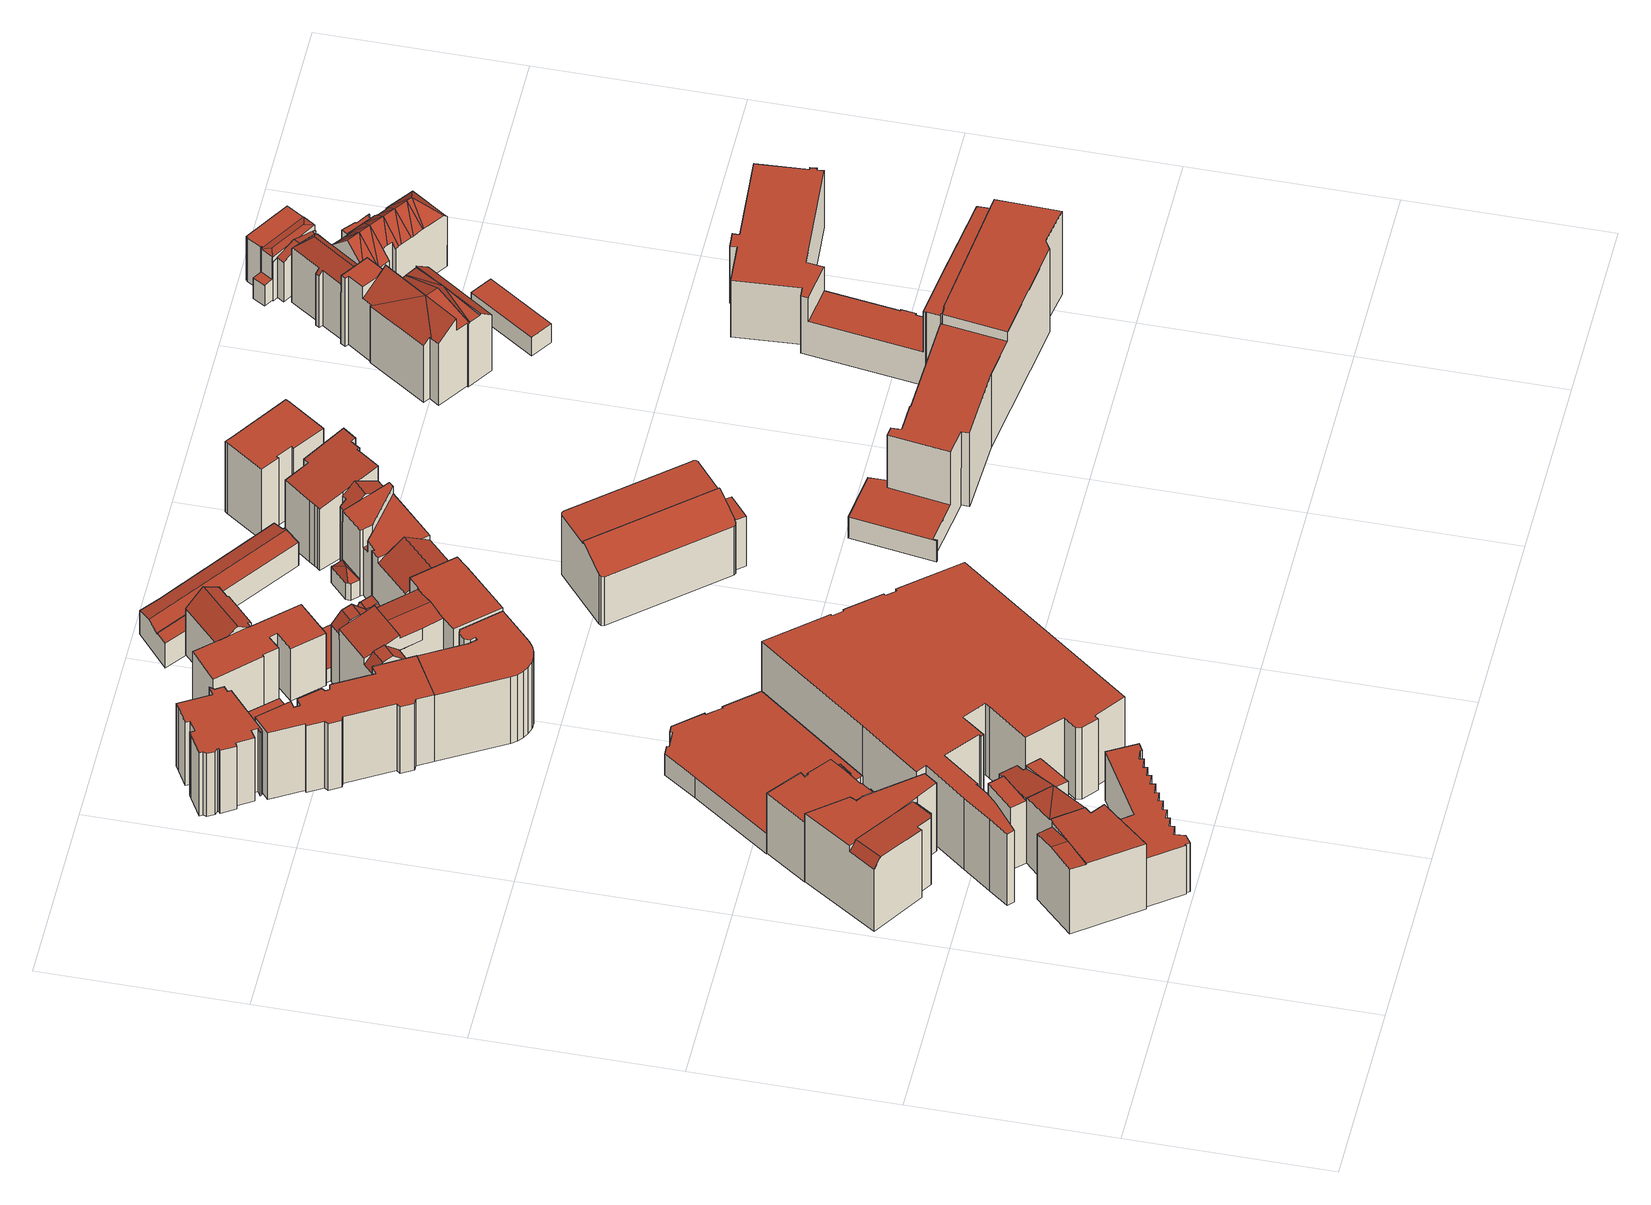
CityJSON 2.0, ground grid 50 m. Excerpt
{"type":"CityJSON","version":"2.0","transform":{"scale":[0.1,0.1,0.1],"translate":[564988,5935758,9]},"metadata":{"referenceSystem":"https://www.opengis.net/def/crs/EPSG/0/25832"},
"CityObjects":{
"building1":{"type":"Building","attributes":{"Gemeindeschluessel":"02000000","Geometrietyp2DReferenz":"3000","function":"31001_1010","roofType":"1000","measuredHeight":22.51,"storeysAboveGround":4},"geometry":[{"type":"MultiSurface","lod":"2","boundaries":[[[0,1,2,3,4]],[[2,5,6,7,3]],[[8,9,10,11]],[[9,12,13,10]],[[14,15,16,17,18]],[[19,20,21,22,23,24,25,26,27,28,15,29,30,31]],[[32,33,34,35,22,36]],[[0,37,1]],[[5,38,6]],[[11,39,40,8]],[[41,42,43,44]],[[44,43,45,46]],[[31,13,12,19]],[[47,18,17,48]],[[28,16,15]],[[14,29,15]],[[49,27,26,50]],[[50,26,25,51]],[[51,25,24,52]],[[22,21,36]],[[22,35,23]],[[53,34,33,54]],[[54,33,32,55]],[[56,57,39,11,10,13,31,30,58]],[[59,20,19,12,9,8,40,60,61]],[[59,61,41,44,46,62,63,56,58,47,48,49,50,51,52,53,54,55]],[[37,0,4,62,46,45]],[[59,55,32,36,21,20]],[[53,52,24,23,35,34]],[[47,58,30,29,14,18]],[[49,48,17,16,28,27]],[[42,41,61,60]],[[56,63,7,6,38,57]],[[63,62,4,3,7]],[[42,60,40,39,57,38,5,2,1,37,45,43]]],"semantics":{"surfaces":[{"type":"RoofSurface"},{"type":"WallSurface"},{"type":"GroundSurface"}],"values":[0,0,0,0,0,0,0,1,1,1,1,1,1,1,1,1,1,1,1,1,1,1,1,1,1,2,1,1,1,1,1,1,1,1,0]}}]},
"building2":{"type":"Building","attributes":{"Gemeindeschluessel":"02000000","Geometrietyp2DReferenz":"3000","function":"31001_1120","roofType":"1000","measuredHeight":22.46,"storeysAboveGround":4},"geometry":[{"type":"MultiSurface","lod":"2","boundaries":[[[64,65,66,67,68]],[[69,70,71,72,73,74,65,64]],[[75,71,70,76]],[[76,70,69,77]],[[78,79,80,81]],[[81,80,82,83]],[[66,84,67]],[[85,86,87,88]],[[88,87,89,90]],[[91,75,76,77,92,93,78,81,83,85,88,90]],[[92,77,69,64,68]],[[72,71,75,91,94]],[[74,73,95,96]],[[91,90,89,96,95,94]],[[86,85,83,82]],[[79,78,93,97]],[[66,65,74]],[[93,92,68,67,84,97]],[[72,94,95,73]],[[66,74,96,89,87,86,82,80,79,97,84]]],"semantics":{"surfaces":[{"type":"RoofSurface"},{"type":"WallSurface"},{"type":"GroundSurface"}],"values":[0,0,1,1,1,1,1,1,1,2,1,1,1,1,1,1,1,1,0,0]}}]},
"building3":{"type":"Building","attributes":{"Gemeindeschluessel":"02000000","Geometrietyp2DReferenz":"3000","function":"31001_1020","roofType":"1000","measuredHeight":15.64,"storeysAboveGround":5},"geometry":[{"type":"MultiSurface","lod":"2","boundaries":[[[98,99,100,101]],[[102,103,104,105]],[[105,104,106,107]],[[107,106,108,109]],[[109,108,110,111]],[[112,113,114,115]],[[115,114,116,117]],[[117,116,118,119]],[[119,118,120,121]],[[121,120,122,123]],[[123,122,124,125]],[[125,124,126,127]],[[127,126,128,129]],[[130,131,132,133]],[[133,132,134,135]],[[135,134,136,137]],[[138,139,140,141]],[[101,100,142,143]],[[144,145,143,142]],[[130,133,135,137,138,141,146,147,102,105,107,109,111,148,149,150,98,101,143,145,151,112,115,117,119,121,123,125,127,129]],[[152,110,108,106,104,103,153,154,140,139,136,134,132,131,128,126,124,122,120,118,116,114,113,155,144,142,100,99,156,157]],[[155,113,112,151]],[[136,139,138,137]],[[140,154,146,141]],[[128,131,130,129]],[[153,103,102,147]],[[154,153,147,146]],[[144,155,151,145]],[[152,157,149,148]],[[110,152,148,111]],[[149,157,156,150]],[[150,156,99,98]]],"semantics":{"surfaces":[{"type":"WallSurface"},{"type":"GroundSurface"},{"type":"RoofSurface"}],"values":[0,0,0,0,0,0,0,0,0,0,0,0,0,0,0,0,0,0,0,1,2,0,0,0,0,0,0,0,0,0,0,0]}}]},
"building4":{"type":"Building","attributes":{"Gemeindeschluessel":"02000000","Geometrietyp2DReferenz":"3000","function":"31001_1120","roofType":"1000","measuredHeight":19.27,"storeysAboveGround":4},"geometry":[{"type":"MultiSurface","lod":"2","boundaries":[[[158,159,160,161]],[[162,163,164,165]],[[166,167,168,169]],[[169,168,170,171]],[[171,170,172,173]],[[173,172,174,175]],[[175,174,176,177]],[[177,176,178,179]],[[180,181,182,183]],[[183,182,184,185]],[[185,184,186,187]],[[187,186,188,189]],[[165,160,159,162]],[[190,191,192,193]],[[193,192,194,195]],[[196,197,198,166,169,171,173,175,177,179,180,183,185,187,189,190,193,195]],[[199,200,201,202,188,186,184,182,181,178,176,174,172,170,168,167,203]],[[178,181,180,179]],[[204,201,200,196,195,194]],[[191,190,189,188,202,205]],[[198,197,163,162,159,158]],[[197,196,200,199,164,163]],[[205,202,201,204]],[[166,198,158,161,203,167]],[[199,203,161,160,165,164]],[[205,204,194,192,191]]],"semantics":{"surfaces":[{"type":"RoofSurface"},{"type":"WallSurface"},{"type":"GroundSurface"}],"values":[0,0,1,1,1,1,1,1,1,1,1,1,1,1,1,2,0,1,1,1,1,1,1,1,1,0]}}]},
"building5":{"type":"Building","attributes":{"Gemeindeschluessel":"02000000","Geometrietyp2DReferenz":"3000","function":"31001_1010","roofType":"1000","measuredHeight":6.7,"storeysAboveGround":2},"geometry":[{"type":"MultiSurface","lod":"2","boundaries":[[[206,207,208,209]],[[209,208,210,211]],[[211,210,212,213]],[[213,212,214,215]],[[216,217,218,219]],[[219,218,220,221]],[[222,223,224,225]],[[225,224,226,227]],[[227,226,228,229]],[[229,228,230,231]],[[214,212,210,208,207,230,228,226,224,223,232,220,218,217,233]],[[234,216,219,221,235,222,225,227,229,231,206,209,211,213,215]],[[234,215,214,233]],[[206,231,230,207]],[[222,235,232,223]],[[235,221,220,232]],[[216,234,233,217]]],"semantics":{"surfaces":[{"type":"WallSurface"},{"type":"RoofSurface"},{"type":"GroundSurface"}],"values":[0,0,0,0,0,0,0,0,0,0,1,2,0,0,0,0,0]}}]},
"building6":{"type":"Building","attributes":{"Gemeindeschluessel":"02000000","Geometrietyp2DReferenz":"3000","function":"31001_3020","roofType":"1000","measuredHeight":23,"storeysAboveGround":4},"geometry":[{"type":"MultiSurface","lod":"2","boundaries":[[[236,237,238,239,240,241,242,243,244,245,246,247,248,249,250,251,252,253,254,255,256,257,258,259,260,261,262,263,264,265,266,267,268,269,270,271]],[[272,273,274,275,276,277,278,279,280,281,282,283,284,285,286,287,288,289,290,291,292,293,294,295,296,297,298,299,300,301,302,303,304,305,306,307]],[[307,306,237,236]],[[306,305,238,237]],[[305,304,239,238]],[[304,303,240,239]],[[303,302,241,240]],[[302,301,242,241]],[[301,300,243,242]],[[300,299,244,243]],[[299,298,245,244]],[[298,297,246,245]],[[297,296,247,246]],[[296,295,248,247]],[[295,294,249,248]],[[294,293,250,249]],[[293,292,251,250]],[[292,291,252,251]],[[291,290,253,252]],[[290,289,254,253]],[[289,288,255,254]],[[288,287,256,255]],[[287,286,257,256]],[[286,285,258,257]],[[285,284,259,258]],[[284,283,260,259]],[[283,282,261,260]],[[282,281,262,261]],[[281,280,263,262]],[[280,279,264,263]],[[279,278,265,264]],[[278,277,266,265]],[[277,276,267,266]],[[276,275,268,267]],[[275,274,269,268]],[[274,273,270,269]],[[273,272,271,270]],[[272,307,236,271]]],"semantics":{"surfaces":[{"type":"GroundSurface"},{"type":"RoofSurface"},{"type":"WallSurface"}],"values":[0,1,2,2,2,2,2,2,2,2,2,2,2,2,2,2,2,2,2,2,2,2,2,2,2,2,2,2,2,2,2,2,2,2,2,2,2,2]}}]},
"building7":{"type":"Building","attributes":{"Gemeindeschluessel":"02000000","Geometrietyp2DReferenz":"3000","function":"31001_1010","roofType":"1000","measuredHeight":20.31,"storeysAboveGround":4},"geometry":[{"type":"MultiSurface","lod":"2","boundaries":[[[308,309,310,311]],[[311,310,312,313]],[[313,312,314,315]],[[315,314,316,317]],[[317,316,318,319]],[[319,318,320,321]],[[321,320,322,323]],[[323,322,324,325]],[[325,324,326,327]],[[327,326,328,329]],[[329,328,330,331]],[[331,330,332,333]],[[333,332,334,335]],[[336,337,338,339]],[[339,338,340,341]],[[341,340,342,343]],[[343,342,344,345]],[[345,344,346,347]],[[347,346,348,349]],[[349,348,350,351]],[[351,350,352,353]],[[353,352,354,355]],[[355,354,309,308]],[[356,357,358,359]],[[360,361,362,363]],[[363,362,364,365]],[[365,364,366,367]],[[367,366,357,356]],[[335,334,361,360]],[[359,358,337,336]],[[359,336,339,341,343,345,347,349,351,353,355,308,311,313,315,317,319,321,323,325,327,329,331,333,335,360,363,365,367,356]],[[337,358,357,366,364,362,361,334,332,330,328,326,324,322,320,318,316,314,312,310,309,354,352,350,348,346,344,342,340,338]]],"semantics":{"surfaces":[{"type":"WallSurface"},{"type":"GroundSurface"},{"type":"RoofSurface"}],"values":[0,0,0,0,0,0,0,0,0,0,0,0,0,0,0,0,0,0,0,0,0,0,0,0,0,0,0,0,0,0,1,2]}}]},
"building8":{"type":"Building","attributes":{"Gemeindeschluessel":"02000000","Geometrietyp2DReferenz":"3000","function":"31001_1120","roofType":"1000","measuredHeight":21.53,"storeysAboveGround":4},"geometry":[{"type":"MultiSurface","lod":"2","boundaries":[[[368,369,370,371]],[[371,370,372,373]],[[373,372,374,375]],[[375,374,376,377]],[[377,376,378,379]],[[379,378,380,381]],[[381,380,382,383]],[[384,385,386,387]],[[387,386,388,389]],[[389,388,390,391]],[[391,390,392,393]],[[393,392,394,395]],[[395,394,396,397]],[[397,396,398,399]],[[399,398,400,401]],[[401,400,402,403]],[[403,402,404,405]],[[405,404,406,407]],[[408,409,410,411]],[[411,410,412,413]],[[413,412,414,415]],[[415,414,416,417]],[[416,414,412,410,409,382,380,378,376,374,372,370,369,418,406,404,402,400,398,396,394,392,390,388,386,385]],[[384,387,389,391,393,395,397,399,401,403,405,407,419,368,371,373,375,377,379,381,383,408,411,413,415,417]],[[419,407,406,418]],[[384,417,416,385]],[[408,383,382,409]],[[368,419,418,369]]],"semantics":{"surfaces":[{"type":"WallSurface"},{"type":"RoofSurface"},{"type":"GroundSurface"}],"values":[0,0,0,0,0,0,0,0,0,0,0,0,0,0,0,0,0,0,0,0,0,0,1,2,0,0,0,0]}}]},
"building9":{"type":"Building","attributes":{"Gemeindeschluessel":"02000000","Geometrietyp2DReferenz":"3000","function":"31001_2460","roofType":"1000","measuredHeight":2.41,"storeysAboveGround":1},"geometry":[{"type":"MultiSurface","lod":"2","boundaries":[[[420,421,422,423]],[[424,425,426,427]],[[424,423,422,425]],[[425,422,421,426]],[[426,421,420,427]],[[427,420,423,424]]],"semantics":{"surfaces":[{"type":"RoofSurface"},{"type":"GroundSurface"},{"type":"WallSurface"}],"values":[0,1,2,2,2,2]}}]},
"building10":{"type":"Building","attributes":{"Gemeindeschluessel":"02000000","Geometrietyp2DReferenz":"3000","function":"31001_1120","roofType":"1000","measuredHeight":21.43,"storeysAboveGround":5},"geometry":[{"type":"MultiSurface","lod":"2","boundaries":[[[384,428,429,417]],[[430,431,432,433]],[[433,432,434,435]],[[435,434,436,437]],[[438,439,440,441]],[[441,440,442,443]],[[443,442,444,445]],[[445,444,446,447]],[[447,446,448,449]],[[449,448,450,451]],[[451,450,452,453]],[[453,452,454,455]],[[456,457,458,459]],[[460,461,462,463]],[[438,441,443,445,447,449,451,453,455,384,417,430,433,435,437,460,463,456,459]],[[454,452,450,448,446,444,442,440,439,458,457,462,461,436,434,432,431,429,428]],[[462,457,456,463]],[[458,439,438,459]],[[436,461,460,437]],[[454,428,384,455]],[[429,431,430,417]]],"semantics":{"surfaces":[{"type":"WallSurface"},{"type":"GroundSurface"},{"type":"RoofSurface"}],"values":[0,0,0,0,0,0,0,0,0,0,0,0,0,0,1,2,0,0,0,0,0]}}]},
"building11":{"type":"Building","attributes":{"Gemeindeschluessel":"02000000","Geometrietyp2DReferenz":"3000","function":"31001_2460","roofType":"1000","measuredHeight":2.59,"storeysAboveGround":1},"geometry":[{"type":"MultiSurface","lod":"2","boundaries":[[[464,465,466,467]],[[468,469,470,471]],[[468,467,466,469]],[[469,466,465,470]],[[470,465,464,471]],[[471,464,467,468]]],"semantics":{"surfaces":[{"type":"RoofSurface"},{"type":"GroundSurface"},{"type":"WallSurface"}],"values":[0,1,2,2,2,2]}}]},
"building12":{"type":"Building","attributes":{"Gemeindeschluessel":"02000000","Geometrietyp2DReferenz":"3000","function":"31001_1120","roofType":"1000","measuredHeight":22.91,"storeysAboveGround":6},"geometry":[{"type":"MultiSurface","lod":"2","boundaries":[[[472,473,474,475,476]],[[477,478,473,472]],[[479,480,481,482,483,484,485,486,487,488,474]],[[489,490,491,492,479,478,477]],[[493,494,495,496,497,498]],[[485,499,500,501,502]],[[503,504,500,499]],[[496,505,506,507,497]],[[484,508,509,510,504,503]],[[511,492,491]],[[502,486,485]],[[484,483,508]],[[474,488,475]],[[512,490,489,513]],[[514,510,509,515]],[[494,516,495]],[[505,517,506]],[[518,519,520,521]],[[521,520,522,523]],[[523,522,524,525]],[[526,516,494,493,511,491,490,512]],[[527,459,528,526,512,513,415,529,530,514,515,531,532,518,521,523,525]],[[533,534,524,522,520,519,535,517,505,495,516,536]],[[479,474,473,478]],[[415,513,489,477,472,476]],[[532,531,482,481,507,506,517,535]],[[514,530,501,500,504,510]],[[485,484,503,499]],[[535,519,518,532]],[[524,534,527,525]],[[533,536,528,459]],[[534,533,459,527]],[[536,516,526,528]],[[495,505,496]],[[492,511,493,498,480,479]],[[481,480,498,497,507]],[[531,515,509,508,483,482]],[[530,529,487,486,502,501]],[[529,415,476,475,488,487]]],"semantics":{"surfaces":[{"type":"RoofSurface"},{"type":"WallSurface"},{"type":"GroundSurface"}],"values":[0,0,0,0,0,0,0,0,0,0,1,1,1,1,1,1,1,1,1,1,1,2,0,1,1,1,1,1,1,1,1,1,1,1,1,1,1,1,1]}}]},
"building13":{"type":"Building","attributes":{"Gemeindeschluessel":"02000000","Geometrietyp2DReferenz":"3000","function":"31001_2010","roofType":"1000","measuredHeight":18.53,"storeysAboveGround":5},"geometry":[{"type":"MultiSurface","lod":"2","boundaries":[[[537,538,539,540,541]],[[541,542,537]],[[543,544,545]],[[546,547,548,549]],[[550,541,540,551]],[[552,553,554,555]],[[556,557,558,559]],[[560,561,562,563]],[[563,562,557,556]],[[564,565,566,567]],[[568,569,570,571]],[[572,573,569,568]],[[572,568,571,574,560,563,556,559,552,555,546,549,575,576,550,551,564,567]],[[548,547,554,553,558,557,562,561,577,544,543,537,542,578,579]],[[579,578,576,575]],[[548,579,575,549]],[[577,561,560,574]],[[573,572,567,566]],[[558,553,552,559]],[[537,543,538]],[[564,551,540,539,565]],[[554,547,546,555]],[[574,571,570,545,544,577]],[[578,542,541,550,576]],[[573,566,565,539,538,543,545,570,569]]],"semantics":{"surfaces":[{"type":"RoofSurface"},{"type":"WallSurface"},{"type":"GroundSurface"}],"values":[0,1,1,1,1,1,1,1,1,1,1,1,2,0,1,1,1,1,1,1,1,1,1,1,0]}}]},
"building14":{"type":"Building","attributes":{"Gemeindeschluessel":"02000000","Geometrietyp2DReferenz":"3000","function":"31001_1120","roofType":"1000","measuredHeight":22.26,"storeysAboveGround":5},"geometry":[{"type":"MultiSurface","lod":"2","boundaries":[[[580,581,582,583,584]],[[585,586,581,580,587]],[[588,589,590,591,592]],[[593,594,595,596]],[[597,598,599]],[[600,601,594,593]],[[602,603,604,605,606,607,608,609,610]],[[601,611,594]],[[602,612,613,614,615,616,617,618,619]],[[610,620,621,613,612]],[[622,623,624,625]],[[626,627,628,629]],[[630,631,632,633]],[[633,632,634,635]],[[592,636,588]],[[591,637,636,592]],[[638,589,588]],[[639,640,641,642]],[[599,643,644,597]],[[585,645,586]],[[582,646,583]],[[619,603,602]],[[610,609,620]],[[647,608,607,644]],[[597,644,607,606,598]],[[648,606,605,649]],[[625,611,601,622]],[[650,617,616,651]],[[651,616,615,652]],[[652,615,614,653]],[[654,655,656,657]],[[624,658,611,625]],[[659,587,580,584,660,627,626]],[[661,662,645,585,587,659]],[[661,659,626,629,630,633,635,663,664,639,642,648,649,665,654,657,650,651,652,653,666]],[[667,634,632,631,628,627,660,638,588,636,637,668]],[[639,664,668,637,591,590,669,640]],[[648,642,641,643,599,598,606]],[[655,654,665,596,595]],[[665,649,605,604,600,593,596]],[[661,666,621,620,609,608,647,662]],[[650,657,656,658,624,623,618,617]],[[602,610,612]],[[666,653,614,613,621]],[[604,603,619,618,623,622,601,600]],[[582,581,586]],[[584,583,646,669,590,589,638,660]],[[667,668,664,663]],[[634,667,663,635]],[[628,631,630,629]],[[655,595,594,611,658,656]],[[582,586,645,662,647,644,643,641,640,669,646]]],"semantics":{"surfaces":[{"type":"RoofSurface"},{"type":"WallSurface"},{"type":"GroundSurface"}],"values":[0,0,0,0,0,0,0,0,0,0,0,1,1,1,1,1,1,1,1,1,1,1,1,1,1,1,1,1,1,1,1,1,1,1,2,0,1,1,1,1,1,1,1,1,1,1,1,1,1,1,0,0]}}]},
"building15":{"type":"Building","attributes":{"Gemeindeschluessel":"02000000","Geometrietyp2DReferenz":"3000","function":"31001_2100","roofType":"3100","measuredHeight":8.43,"storeysAboveGround":2},"geometry":[{"type":"MultiSurface","lod":"2","boundaries":[[[670,671,672,673]],[[674,675,676,677]],[[678,679,680,681]],[[681,680,682,683]],[[684,685,686,687]],[[687,686,688,689]],[[678,681,683,690,691,692,674,677,684,687,689]],[[674,692,693,671,670,694,675]],[[695,691,690,696,673,672]],[[693,692,691,695]],[[678,689,688,697,679]],[[685,684,677,676]],[[696,690,683,682]],[[697,688,686,685,676,675,694]],[[697,694,670,673,696,682,680,679]],[[693,695,672,671]]],"semantics":{"surfaces":[{"type":"WallSurface"},{"type":"GroundSurface"},{"type":"RoofSurface"}],"values":[0,0,0,0,0,0,1,0,0,0,0,0,0,2,2,2]}}]},
"building16":{"type":"Building","attributes":{"Gemeindeschluessel":"02000000","Geometrietyp2DReferenz":"3000","function":"31001_3020","roofType":"1000","measuredHeight":19.94,"storeysAboveGround":6},"geometry":[{"type":"MultiSurface","lod":"2","boundaries":[[[698,699,700,701,702,703,704,705,706,707,708,709]],[[710,711,712,713,714,715,716,717,718,719,720,721,722,723,724]],[[725,726,727,728]],[[729,709,708,730]],[[724,707,706,710]],[[727,704,703,728]],[[731,702,701,732]],[[732,701,700,733]],[[733,700,699,734]],[[734,699,698,735]],[[735,698,709,729]],[[736,723,722,737]],[[737,722,721,738]],[[738,721,720,739]],[[739,720,719,740]],[[740,719,718,741]],[[741,718,717,742]],[[742,717,716,743]],[[743,716,715,744]],[[744,715,714,745]],[[745,714,713,746]],[[746,713,712,747]],[[747,712,711,748]],[[749,726,725,750]],[[751,749,750,731,732,733,734,735,729,730,736,737,738,739,740,741,742,743,744,745,746,747,748]],[[731,750,725,728,703,702]],[[749,751,705,704,727,726]],[[751,748,711,710,706,705]],[[736,730,708,707,724,723]]],"semantics":{"surfaces":[{"type":"RoofSurface"},{"type":"WallSurface"},{"type":"GroundSurface"}],"values":[0,0,0,1,1,1,1,1,1,1,1,1,1,1,1,1,1,1,1,1,1,1,1,1,2,1,1,1,1]}}]},
"building17":{"type":"Building","attributes":{"Gemeindeschluessel":"02000000","Geometrietyp2DReferenz":"3000","function":"31001_1120","roofType":"1000","measuredHeight":22.83,"storeysAboveGround":5},"geometry":[{"type":"MultiSurface","lod":"2","boundaries":[[[752,753,754,755]],[[755,754,756,757]],[[757,756,758,759]],[[759,758,760,761]],[[761,760,762,763]],[[763,762,764,765]],[[765,764,766,767]],[[767,766,768,769]],[[769,768,770,771]],[[772,773,774,775]],[[775,774,753,752]],[[771,770,776,666]],[[777,776,770,768,766,764,762,760,758,756,754,753,774,773]],[[653,772,775,752,755,757,759,761,763,765,767,769,771,666]],[[772,653,777,773]],[[653,666,776,777]]],"semantics":{"surfaces":[{"type":"WallSurface"},{"type":"RoofSurface"},{"type":"GroundSurface"}],"values":[0,0,0,0,0,0,0,0,0,0,0,0,1,2,0,0]}}]},
"building18":{"type":"Building","attributes":{"Gemeindeschluessel":"02000000","Geometrietyp2DReferenz":"3000","function":"31001_1120","roofType":"1000","measuredHeight":22.77,"storeysAboveGround":5},"geometry":[{"type":"MultiSurface","lod":"2","boundaries":[[[778,779,780,781]],[[781,780,782,783]],[[783,782,784,785]],[[785,784,786,787]],[[788,789,790,791]],[[791,790,792,793]],[[793,792,794,795]],[[795,794,796,797]],[[798,799,779,778]],[[800,786,784,782,780,779,799,796,794,792,790,789]],[[801,788,791,793,795,797,798,778,781,783,785,787]],[[798,797,796,799]],[[801,787,786,800]],[[788,801,800,789]]],"semantics":{"surfaces":[{"type":"WallSurface"},{"type":"RoofSurface"},{"type":"GroundSurface"}],"values":[0,0,0,0,0,0,0,0,0,1,2,0,0,0]}}]},
"building19":{"type":"Building","attributes":{"name":"Fakultät für Erziehungswissenschaften, Psychologie und Bewegungswissenschaften","Gemeindeschluessel":"02000000","Geometrietyp2DReferenz":"3000","function":"31001_3020","roofType":"1000","measuredHeight":26.84,"storeysAboveGround":7},"geometry":[{"type":"MultiSurface","lod":"2","boundaries":[[[802,803,804,805,806,807,808,809,810,811,812]],[[813,814,815,816]],[[816,815,817,818]],[[819,812,811,820]],[[820,811,810,821]],[[822,809,808,823]],[[823,808,807,824]],[[825,804,803,826]],[[826,803,802,827]],[[805,828,829,806]],[[830,829,831,832]],[[832,831,833,834]],[[835,836,837,838]],[[839,840,841,842]],[[842,841,843,844]],[[845,846,847,848]],[[848,847,849,850]],[[850,849,851,852]],[[853,854,855,856]],[[857,858,859,860]],[[861,862,863,864]],[[865,866,867,868]],[[869,870,871,872]],[[872,871,873,874]],[[874,873,875,876]],[[876,875,877,878]],[[878,877,879,880]],[[855,854,881,882,883,833,831,829,828]],[[884,867,866,885,886,837,836,887]],[[888,889,879,877,875,873,871,870,863,862,859,858,843,841,840,890]],[[856,855,828,805,804,825]],[[884,887,883,882]],[[891,845,848,850,852,892,865,868,893,853,856,825,826,827,813,816,818,894,895,822,823,824,830,832,834,835,838,839,842,844,857,860,861,864,869,872,874,876,878,880]],[[896,817,815,814,819,820,821,897]],[[839,838,837,886,898,899,890,840]],[[865,892,885,866]],[[891,880,879,889]],[[893,868,867,884,882,881]],[[869,864,863,870]],[[861,860,859,862]],[[853,893,881,854]],[[845,891,889,888,900,846]],[[892,852,851,901,885]],[[900,888,890,899]],[[857,844,843,858]],[[898,886,885,901]],[[835,834,833,883,887,836]],[[830,824,807,806,829]],[[822,895,897,821,810,809]],[[896,897,895,894]],[[813,827,802,812,819,814]],[[817,896,894,818]],[[898,901,851,849,847,846,900,899]]],"semantics":{"surfaces":[{"type":"RoofSurface"},{"type":"WallSurface"},{"type":"GroundSurface"}],"values":[0,1,1,1,1,1,1,1,1,1,1,1,1,1,1,1,1,1,1,1,1,1,1,1,1,1,1,0,0,0,1,1,2,0,1,1,1,1,1,1,1,1,1,1,1,1,1,1,1,1,1,1,0]}}]},
"building20":{"type":"Building","attributes":{"Gemeindeschluessel":"02000000","Geometrietyp2DReferenz":"3000","function":"31001_3020","roofType":"1000","measuredHeight":6.02,"storeysAboveGround":2},"geometry":[{"type":"MultiSurface","lod":"2","boundaries":[[[902,903,904,905]],[[906,907,908,909]],[[906,905,904,907]],[[907,904,903,908]],[[908,903,902,909]],[[909,902,905,906]]],"semantics":{"surfaces":[{"type":"RoofSurface"},{"type":"GroundSurface"},{"type":"WallSurface"}],"values":[0,1,2,2,2,2]}}]},
"building21":{"type":"Building","attributes":{"Gemeindeschluessel":"02000000","Geometrietyp2DReferenz":"3000","function":"31001_3020","roofType":"3100","measuredHeight":24.1,"storeysAboveGround":3},"geometry":[{"type":"MultiSurface","lod":"2","boundaries":[[[910,911,912,913]],[[914,912,911,915,916]],[[917,918,919,920,921,922,923]],[[920,924,925,926,927]],[[928,925,924]],[[929,925,928]],[[930,931,932,933]],[[921,927,934,935,936,937,922]],[[929,926,925]],[[936,938,939,940,941]],[[939,942,943,940]],[[944,945,943,942]],[[946,947,948,949]],[[950,951,947,946]],[[952,953,954]],[[955,956,953]],[[952,955,953]],[[957,958,959,947,951]],[[959,960,948,947]],[[961,955,952]],[[962,963,964,961,952]],[[965,966,967,968]],[[955,969,956]],[[970,971,972,969]],[[955,973,974,970,969]],[[975,976,977,973,955]],[[961,975,955]],[[978,979,961,964]],[[980,981,982,979,978]],[[983,975,961]],[[979,983,961]],[[984,985,979,982]],[[986,985,984]],[[987,988,983,979]],[[985,989,990,987,979]],[[991,992,985,986]],[[993,992,991]],[[994,989,985]],[[995,996,992,993]],[[997,996,995]],[[998,999,996]],[[997,1000,1001,998,996]],[[999,1002,1003]],[[1004,1005,1006,1007]],[[1008,1009,1010,1011]],[[1012,1013,1014,1015,1016,1017]],[[1018,914,916,1019]],[[1020,918,917,1021]],[[919,924,920]],[[927,926,934]],[[1022,915,1023,1024]],[[928,933,932,929]],[[1025,931,930,1026]],[[936,935,938]],[[1027,1028,1029]],[[1027,1030,1031]],[[1032,1033,1034,1035]],[[936,941,937]],[[972,1036,969]],[[953,1037,954]],[[948,952,945,944,949]],[[1038,958,957,1039]],[[960,962,952,948]],[[1040,981,980,1041]],[[1008,1042,1043,1009]],[[1044,1045,1046,1047]],[[1048,1001,1000,1049]],[[1012,1007,1006,1013]],[[1050,1051,1052,1053]],[[1054,1055,1056,1057]],[[1058,1016,1015,1059]],[[1059,1015,1014,1060]],[[1048,1049,1040,1041,1061,1038,1039,1062,1063,1064,1025,1026,1020,1021,1065,1018,1019,1022,1024,1066,1067,1068,1032,1035,1050,1053,1069,1070,1071,1072,1073,1074,1075,1076,1044,1047,1077,1054,1057,1078,1079,1080,1058,1059,1060,1081]],[[911,910,923,922,937,941,940,943,1082,1029,1028]],[[1063,1062,950,946,949,944,942]],[[1040,1049,1000,997,995,993,991,986,984,982,981]],[[1083,965,968,1084,1052,1051,1034,1033,1085,1086]],[[1087,1088,1056,1055,1089,1046,1045,1043,1042]],[[1020,1026,930,933,928,924,919,918]],[[1031,1030,1090,1066,1024,1023]],[[1025,1064,934,926,929,932,931]],[[1064,1063,942,939,938,935,934]],[[1082,943,945,952,954,1037,1083,1086,1091]],[[1084,968,967,1070,1069]],[[1038,1061,963,962,960,959,958]],[[1061,1041,980,978,964,963]],[[1087,1042,1008,1011,976,975,983,988]],[[1079,1078,1088,1087,988,987,990]],[[1080,1079,990,989,994,1092]],[[1058,1080,1092,1003,1002,1017,1016]],[[1048,1081,1005,1004,998,1001]],[[1068,1067,1093,1091,1086,1085]],[[1081,1060,1014,1013,1006,1005]],[[999,998,1004,1007,1012,1017,1002]],[[1056,1088,1078,1057]],[[1089,1055,1054,1077]],[[1046,1089,1077,1047]],[[1044,1076,1010,1009,1043,1045]],[[1076,1075,977,976,1011,1010]],[[1075,1074,974,973,977]],[[1074,1073,971,970,974]],[[1071,1070,967,966,1094]],[[953,956,969]],[[1062,1039,957,951,950]],[[1073,1072,1036,972,971]],[[1036,1072,1071,1094]],[[1052,1084,1069,1053]],[[1034,1051,1050,1035]],[[1085,1033,1032,1068]],[[1093,1067,1066,1090]],[[920,927,921]],[[1022,1019,916,915]],[[1065,1021,917,923,910,913]],[[1018,1065,913,912,914]],[[992,996,999,1003,1092,994,985]],[[1094,966,965,1083,1037,953,969,1036]],[[1093,1090,1030,1027,1029,1082,1091]],[[1031,1023,915,911,1028,1027]]],"semantics":{"surfaces":[{"type":"RoofSurface"},{"type":"WallSurface"},{"type":"GroundSurface"}],"values":[0,0,0,0,0,0,0,0,0,0,0,0,0,0,0,0,0,0,0,0,0,0,0,0,0,0,0,0,0,0,0,0,0,0,0,0,0,0,0,0,0,0,0,0,0,0,1,1,1,1,1,1,1,1,1,1,1,1,1,1,1,1,1,1,1,1,1,1,1,1,1,1,2,1,1,1,0,0,1,1,1,1,1,1,1,1,1,1,1,1,1,1,1,1,1,1,1,1,1,1,1,1,1,1,1,1,1,1,1,1,1,1,1,1,0,0,0,0]}}]},
"building22":{"type":"Building","attributes":{"Gemeindeschluessel":"02000000","Geometrietyp2DReferenz":"3000","function":"31001_1010","roofType":"1000","measuredHeight":14.54,"storeysAboveGround":3},"geometry":[{"type":"MultiSurface","lod":"2","boundaries":[[[1095,1096,1097,1098]],[[1099,1100,1101,1102,1103,1104,1105]],[[1106,1107,1108,1109,1110,1111,1112,1103]],[[1110,1113,1114,1115,1111]],[[1110,1109,1116,1117,1113]],[[1116,1118,1119,1120,1121,1122,1123,1124,1125,1126,1127,1117]],[[1128,1129,1130,1131,1132,1133,1134,1106,1102,1101]],[[1108,1135,1116,1109]],[[1136,1098,1097,1137]],[[1138,1100,1099,1139]],[[1139,1099,1105,1140]],[[1134,1107,1106]],[[1103,1112,1104]],[[1095,1114,1113,1096]],[[1141,1127,1126,1142]],[[1142,1126,1125,1143]],[[1143,1125,1124,1144]],[[1144,1124,1123,1145]],[[1145,1123,1122,1146]],[[1146,1122,1121,1147]],[[1147,1121,1120,1148]],[[1148,1120,1119,1149]],[[1150,1133,1132,1151]],[[1151,1132,1131,1152]],[[1152,1131,1130,1153]],[[1153,1130,1129,1154]],[[1154,1129,1128,1155]],[[1156,1157,1158,1150,1151,1152,1153,1154,1155,1138,1139,1140,1159,1136,1137,1160,1141,1142,1143,1144,1145,1146,1147,1148,1149]],[[1159,1140,1105,1104,1112,1111,1115]],[[1150,1158,1135,1108,1107,1134,1133]],[[1161,1157,1156,1162]],[[1158,1157,1161,1163,1135]],[[1164,1118,1116,1135,1163]],[[1156,1149,1119,1118,1164,1162]],[[1141,1160,1113,1117,1127]],[[1138,1155,1128,1101,1100]],[[1106,1103,1102]],[[1136,1159,1115,1114,1095,1098]],[[1160,1137,1097,1096,1113]],[[1164,1163,1161,1162]]],"semantics":{"surfaces":[{"type":"RoofSurface"},{"type":"WallSurface"},{"type":"GroundSurface"}],"values":[0,0,0,0,0,0,0,0,1,1,1,1,1,1,1,1,1,1,1,1,1,1,1,1,1,1,1,2,1,1,1,1,1,1,1,1,1,1,1,0]}}]}
},
"vertices":[
[115,212,224],[164,261,233],[167,265,234],[142,298,234],[91,245,224],[168,265,233],[212,311,225],[183,339,226],[272,248,240],[337,334,227],[220,318,239],[220,317,240],[338,335,226],[287,385,226],[288,387,216],[317,416,216],[353,452,216],[323,481,216],[259,416,216],[338,335,225],[339,336,224],[340,335,224],[366,369,216],[397,410,205],[391,416,205],[407,433,200],[373,467,200],[356,449,205],[353,452,205],[288,387,224],[288,386,224],[287,385,225],[367,307,216],[423,381,216],[424,383,216],[397,410,216],[340,335,216],[115,212,226],[212,311,240],[220,317,241],[272,248,241],[291,208,16],[291,208,240],[289,205,240],[289,205,16],[204,93,226],[204,93,16],[259,416,16],[323,481,16],[356,449,16],[373,467,16],[407,433,16],[391,416,16],[424,383,16],[423,381,16],[367,307,16],[213,310,16],[213,310,240],[288,386,16],[339,336,16],[260,232,239],[260,232,16],[91,245,16],[183,339,16],
[18,663,248],[60,729,248],[56,731,242],[43,740,224],[0,674,224],[127,592,241],[134,604,241],[171,580,239],[179,582,239],[211,631,239],[154,668,242],[171,580,23],[134,604,23],[127,592,23],[193,771,23],[193,771,242],[185,754,242],[185,754,23],[201,743,242],[201,743,23],[43,740,242],[300,622,23],[300,622,242],[276,590,242],[276,590,23],[222,624,242],[222,624,23],[198,585,23],[0,674,23],[121,860,23],[198,585,223],[222,623,223],[222,623,242],[121,860,242],
[265,16,22],[265,16,178],[263,14,178],[263,14,22],[363,79,22],[363,79,178],[339,77,178],[339,77,22],[340,67,178],[340,67,22],[315,64,178],[315,64,22],[316,51,178],[316,51,22],[512,253,22],[512,253,178],[552,184,178],[552,184,22],[532,172,178],[532,172,22],[530,177,178],[530,177,22],[506,174,178],[506,174,22],[508,163,178],[508,163,22],[482,160,178],[482,160,22],[483,149,178],[483,149,22],[459,147,178],[459,147,22],[460,135,22],[460,135,178],[435,133,178],[435,133,22],[436,121,178],[436,121,22],[410,118,178],[410,118,22],[411,107,22],[411,107,178],[387,105,178],[387,105,22],[204,93,178],[204,93,22],[289,205,178],[289,205,22],[388,93,22],[362,90,22],[291,48,22],[293,21,22],[272,7,22],[333,148,22],[291,48,178],[362,90,178],[388,93,178],[333,148,178],[272,7,178],[293,21,178],
[265,716,181],[277,731,181],[261,751,181],[246,730,181],[277,731,179],[287,744,179],[267,760,179],[261,751,179],[242,733,20],[242,733,213],[229,743,213],[229,743,20],[194,787,213],[194,787,20],[198,791,213],[198,791,20],[190,800,213],[190,800,20],[178,790,213],[178,790,20],[121,860,213],[121,860,20],[193,962,20],[193,962,213],[271,901,213],[271,901,20],[261,889,213],[261,889,20],[270,883,213],[270,883,20],[272,886,213],[272,886,20],[348,827,20],[348,827,179],[325,798,179],[325,798,20],[305,813,179],[305,813,20],[265,762,20],[287,744,20],[265,716,20],[267,760,213],[265,762,213],[300,806,213],[326,844,213],[246,730,213],[300,806,179],[326,844,179],
[556,1140,16],[556,1140,83],[559,1143,83],[559,1143,16],[625,1066,83],[625,1066,16],[413,789,83],[413,789,16],[409,793,83],[409,793,16],[332,1157,16],[332,1157,83],[387,1238,83],[387,1238,16],[411,1239,83],[411,1239,16],[457,1235,16],[457,1235,83],[457,1241,83],[457,1241,16],[475,1242,83],[475,1242,16],[531,1177,83],[531,1177,16],[527,1174,83],[527,1174,16],[411,1233,83],[193,962,83],[193,962,16],[411,1233,16],
[455,423,14],[531,523,14],[540,535,14],[487,575,14],[478,563,14],[444,518,14],[438,522,14],[443,528,14],[362,591,14],[291,499,14],[288,501,14],[266,472,14],[240,446,14],[165,388,14],[150,401,14],[187,449,14],[240,519,14],[322,624,14],[299,640,14],[413,789,14],[625,1066,14],[740,932,14],[736,929,14],[757,905,14],[760,908,14],[827,829,14],[823,825,14],[843,802,14],[848,806,14],[962,672,14],[625,232,14],[554,286,14],[546,276,14],[512,306,14],[507,320,14],[533,352,14],[533,352,244],[507,320,244],[512,306,244],[546,276,244],[554,286,244],[625,232,244],[962,672,244],[848,806,244],[843,802,244],[823,825,244],[827,829,244],[760,908,244],[757,905,244],[736,929,244],[740,932,244],[625,1066,244],[413,789,244],[299,640,244],[322,624,244],[240,519,244],[187,449,244],[150,401,244],[165,388,244],[240,446,244],[266,472,244],[288,501,244],[291,499,244],[362,591,244],[443,528,244],[438,522,244],[444,518,244],[478,563,244],[487,575,244],[540,535,244],[531,523,244],[455,423,244],
[46,2234,12],[46,2234,215],[96,2263,215],[96,2263,12],[106,2269,215],[106,2269,12],[112,2259,215],[112,2259,12],[139,2275,215],[139,2275,12],[133,2285,215],[133,2285,12],[174,2309,215],[174,2309,12],[188,2317,215],[188,2317,12],[232,2243,215],[232,2243,12],[253,2255,215],[253,2255,12],[249,2242,215],[249,2242,12],[261,2223,215],[261,2223,12],[249,2213,215],[249,2213,12],[253,2205,215],[253,2205,12],[140,2135,12],[140,2135,215],[118,2122,215],[118,2122,12],[94,2161,215],[94,2161,12],[85,2156,215],[85,2156,12],[64,2190,215],[64,2190,12],[70,2194,215],[70,2194,12],[68,2197,215],[68,2197,12],[58,2200,215],[58,2200,12],[49,2217,215],[49,2217,12],[51,2226,215],[51,2226,12],[136,2113,12],[136,2113,215],[149,2121,215],[149,2121,12],[151,2115,12],[151,2115,215],[144,2110,215],[144,2110,12],[142,2113,215],[142,2113,12],[138,2111,215],[138,2111,12],
[235,2064,13],[235,2064,228],[219,2054,228],[219,2054,13],[227,2041,228],[227,2041,13],[246,2052,228],[246,2052,13],[289,2005,228],[289,2005,13],[284,1996,228],[284,1996,13],[290,1987,228],[290,1987,13],[304,1989,228],[304,1989,13],[322,1753,13],[322,1753,228],[300,1791,228],[300,1791,13],[287,1791,228],[287,1791,13],[270,1820,228],[270,1820,13],[277,1830,228],[277,1830,13],[212,1940,228],[212,1940,13],[201,1939,228],[201,1939,13],[184,1967,228],[184,1967,13],[190,1977,228],[190,1977,13],[168,2014,228],[168,2014,13],[173,2018,228],[173,2018,13],[128,2094,228],[128,2094,13],[307,1986,13],[307,1986,228],[360,1896,228],[360,1896,13],[380,1908,228],[380,1908,13],[382,1905,228],[382,1905,13],[434,1818,228],[434,1818,13],[171,2132,228],[171,2132,13],
[294,2010,41],[332,2045,41],[219,2166,41],[181,2131,41],[181,2131,17],[219,2166,17],[332,2045,17],[294,2010,17],
[322,1753,227],[434,1818,227],[496,1712,13],[496,1712,227],[513,1695,227],[513,1695,13],[519,1700,227],[519,1700,13],[509,1710,227],[509,1710,13],[531,1580,13],[531,1580,227],[518,1570,227],[518,1570,13],[502,1563,227],[502,1563,13],[486,1560,227],[486,1560,13],[469,1560,227],[469,1560,13],[452,1565,227],[452,1565,13],[437,1573,227],[437,1573,13],[424,1584,227],[424,1584,13],[414,1597,227],[414,1597,13],[535,1740,13],[535,1740,227],[612,1658,227],[612,1658,13],[508,1726,13],[508,1726,227],[522,1739,227],[522,1739,13],
[378,2094,41],[416,2129,41],[310,2242,41],[272,2206,41],[272,2206,15],[310,2242,15],[416,2129,15],[378,2094,15],
[398,1888,228],[427,1916,228],[424,1919,221],[412,1933,197],[382,1905,197],[417,1868,233],[446,1895,233],[448,1893,231],[474,1865,242],[553,1939,242],[552,1940,242],[553,1941,242],[529,1966,232],[506,1991,222],[491,2007,216],[490,2007,216],[412,1933,216],[443,1840,198],[471,1866,199],[473,1864,196],[474,1865,196],[515,1821,233],[554,1782,234],[570,1798,237],[592,1819,241],[514,1903,241],[474,1865,233],[510,1987,229],[537,2012,229],[518,2032,197],[491,2007,197],[528,1967,233],[556,1993,233],[614,1841,237],[632,1858,233],[553,1939,234],[553,1941,198],[555,1943,198],[580,1967,199],[515,1821,196],[471,1866,13],[443,1840,13],[580,1967,13],[555,1943,13],[554,1782,237],[632,1858,237],[661,1882,13],[661,1882,237],[747,1791,237],[747,1791,13],[743,1787,237],[743,1787,13],[728,1772,237],[728,1772,13],[554,1782,13],[719,1763,13],[524,1752,13],[490,2007,13],[518,2032,13],[552,1940,13],[634,1856,13],[612,1658,237],[719,1763,237],[634,1856,237],[524,1752,237],
[455,2254,176],[472,2237,193],[577,2339,194],[537,2370,157],[437,2273,157],[437,2273,176],[489,2219,176],[499,2209,176],[499,2209,166],[413,2167,8],[413,2167,176],[409,2163,176],[409,2163,8],[437,2273,8],[537,2370,8],[470,2164,8],[470,2164,176],[442,2136,176],[442,2136,8],[445,2109,8],[445,2109,176],[485,2149,176],[485,2149,8],[586,2115,8],[586,2115,176],[509,2042,176],[509,2042,8],[614,2310,8],[614,2310,161],[590,2287,161],[590,2287,8],[524,2217,8],[524,2217,157],[516,2225,165],[516,2225,8],[594,2283,8],[594,2283,157],[498,2208,8],[315,2259,8],[390,2323,8],[498,2208,176],[390,2323,176],[315,2259,176],
[700,1840,238],[782,1921,238],[751,1954,206],[735,1970,190],[653,1890,190],[829,1872,191],[814,1887,206],[747,1791,191],[722,1984,59],[735,1970,62],[754,1989,62],[732,2011,58],[713,1994,58],[789,2024,70],[804,2059,90],[772,2047,72],[772,2042,70],[812,2000,170],[795,2018,170],[782,2005,170],[790,2024,70],[842,2075,70],[885,2041,228],[842,2075,228],[790,2024,228],[790,2023,228],[795,2018,228],[812,2000,228],[940,1980,228],[950,1991,228],[907,2024,228],[818,2093,70],[896,2033,237],[930,2066,237],[901,2088,213],[892,2077,215],[878,2088,203],[855,2066,203],[842,2076,192],[842,2075,192],[950,1991,192],[984,2024,192],[842,2075,58],[842,2076,58],[819,2095,58],[818,2093,58],[518,2032,16],[518,2032,59],[509,2042,59],[509,2042,16],[586,2115,16],[586,2115,59],[592,2121,59],[592,2121,16],[624,2086,59],[624,2086,16],[713,1994,59],[732,2011,59],[735,1970,59],[755,1988,16],[755,1988,206],[759,1983,206],[759,1983,16],[782,2005,206],[812,2000,206],[829,1872,206],[735,1970,206],[940,1980,206],[795,2018,16],[790,2023,16],[855,2066,16],[878,2088,16],[892,2077,16],[901,2088,16],[773,2053,16],[773,2053,68],[818,2096,67],[818,2096,16],[819,2095,68],[747,1791,16],[653,1890,59],[899,1940,16],[899,1940,206],[689,2019,16],[731,2012,16],[772,2042,16],[984,2024,16],[689,2019,59],[731,2012,59],[754,1989,206],
[517,2431,81],[517,2431,85],[638,2343,85],[638,2343,81],[581,2485,6],[581,2485,81],[627,2449,81],[627,2449,6],[888,2212,6],[888,2212,89],[887,2212,89],[887,2212,6],[864,2181,81],[864,2181,6],[912,2247,6],[912,2247,81],[891,2222,88],[891,2222,6],[894,2220,88],[894,2220,6],[638,2344,6],[614,2310,6],[489,2407,6],[489,2407,85],[549,2458,90],[614,2310,85],[638,2344,81],[889,2213,90],
[812,1467,176],[1027,1215,176],[1032,1213,177],[1038,1214,180],[1041,1218,183],[1042,1217,183],[1095,1262,219],[1094,1262,219],[1096,1264,220],[870,1528,220],[813,1480,181],[810,1474,178],[1096,1264,212],[1173,1329,212],[1175,1330,212],[1175,1332,212],[1176,1333,212],[1176,1335,212],[1177,1336,212],[1176,1338,212],[1176,1339,212],[1175,1341,212],[1174,1342,212],[960,1593,212],[954,1596,212],[948,1594,212],[870,1528,212],[1060,1195,180],[1113,1240,180],[1095,1262,180],[1042,1217,180],[810,1474,20],[813,1480,20],[1041,1218,20],[1038,1214,20],[1032,1213,20],[1027,1215,20],[812,1467,20],[948,1594,20],[954,1596,20],[960,1593,20],[1174,1342,20],[1175,1341,20],[1176,1339,20],[1176,1338,20],[1177,1336,20],[1176,1335,20],[1176,1333,20],[1175,1332,20],[1175,1330,20],[1173,1329,20],[1113,1240,20],[1060,1195,20],[1094,1262,20],
[862,2145,16],[862,2145,213],[871,2157,213],[871,2157,16],[923,2224,213],[923,2224,16],[976,2183,224],[976,2183,16],[985,2195,225],[985,2195,16],[1080,2124,244],[1080,2124,16],[1055,2091,244],[1055,2091,16],[1045,2099,242],[1045,2099,16],[1028,2076,242],[1028,2076,16],[1024,2080,241],[1024,2080,16],[849,2129,16],[849,2129,213],[854,2135,213],[854,2135,16],[984,2024,241],[901,2088,224],
[986,2376,15],[986,2376,242],[999,2366,242],[999,2366,15],[1133,2276,242],[1133,2276,15],[1143,2270,242],[1143,2270,15],[1139,2264,242],[1139,2264,15],[997,2220,15],[997,2220,242],[1002,2226,242],[1002,2226,15],[964,2253,242],[964,2253,15],[960,2247,242],[960,2247,15],[917,2277,242],[917,2277,15],[981,2370,15],[981,2370,242],[1071,2168,242],[1071,2168,15],
[1362,766,241],[1362,746,241],[1553,738,241],[1660,723,241],[1683,882,241],[1415,893,241],[1415,895,241],[1341,898,241],[1340,923,241],[1318,926,241],[1295,775,241],[1182,792,4],[1182,792,71],[1181,782,71],[1181,782,4],[1177,782,71],[1177,782,4],[1295,775,71],[1318,926,71],[1340,923,71],[1341,898,4],[1415,895,4],[1415,893,4],[1553,738,4],[1362,746,4],[1362,766,4],[1660,723,272],[1683,882,272],[1683,882,4],[1683,878,272],[1683,878,4],[1705,878,272],[1705,878,4],[1712,921,4],[1712,921,241],[1710,922,241],[1710,922,4],[1752,1218,4],[1752,1218,187],[1778,1220,187],[1778,1220,4],[1767,1382,187],[1767,1382,4],[1827,1005,4],[1827,1005,111],[1831,1005,111],[1831,1005,4],[1826,968,111],[1826,968,4],[1821,969,111],[1821,969,4],[1956,699,4],[1956,699,272],[1933,685,272],[1933,685,4],[1872,1389,4],[1872,1389,187],[1871,1406,187],[1871,1406,4],[1911,1409,4],[1911,1409,187],[1912,1392,187],[1912,1392,4],[2058,879,4],[2058,879,241],[2058,876,241],[2058,876,4],[2135,1408,4],[2135,1408,187],[2144,1281,187],[2144,1281,4],[2149,1282,187],[2149,1282,4],[2151,1265,187],[2151,1265,4],[2146,1264,187],[2146,1264,4],[2147,1248,187],[2147,1248,4],[2054,682,272],[2058,839,272],[1706,880,272],[2058,839,241],[1814,914,241],[1711,928,241],[1706,880,241],[1852,1185,187],[1858,1228,187],[1750,1200,187],[1858,1228,4],[1814,914,4],[2054,682,4],[1209,992,4],[1339,975,4],[1209,992,71],[1339,975,71],[1711,928,111],[1750,1200,111],[1852,1185,111],[1814,914,111],
[1642,1767,90],[1751,1929,90],[1701,1963,90],[1592,1801,90],[1592,1801,30],[1701,1963,30],[1751,1929,30],[1642,1767,30],
[1446,1943,266],[1503,2026,266],[1415,1993,222],[1402,1974,222],[1418,1998,222],[1501,2153,207],[1403,2009,207],[1474,1924,227],[1472,1922,226],[1476,1919,226],[1481,1926,229],[1534,2005,264],[1503,2026,264],[1446,1943,227],[1476,1919,229],[1548,1995,258],[1592,2090,229],[1588,2083,229],[1503,1901,229],[1619,2072,229],[1533,1880,205],[1650,2051,204],[1619,2072,235],[1503,1901,235],[1592,2090,226],[1592,2091,226],[1571,2105,226],[1562,2111,226],[1592,2091,188],[1608,2113,188],[1578,2134,241],[1562,2111,241],[1608,2114,188],[1612,2183,241],[1608,2113,187],[1642,2163,187],[1609,2113,134],[1639,2129,154],[1642,2163,134],[1608,2113,134],[1633,2097,134],[1636,2101,138],[1642,2163,184],[1620,2194,198],[1612,2183,184],[1678,2216,251],[1649,2236,251],[1662,2139,138],[1664,2138,135],[1668,2144,135],[1669,2145,134],[1705,2197,251],[1669,2145,184],[1681,2163,207],[1681,2162,207],[1655,2313,240],[1700,2320,203],[1648,2364,198],[1647,2362,201],[1678,2278,198],[1684,2277,195],[1685,2279,192],[1680,2283,192],[1706,2257,198],[1682,2274,199],[1741,2249,184],[1735,2253,184],[1728,2243,198],[1693,2155,207],[1738,2174,251],[1705,2146,207],[1699,2137,195],[1708,2131,195],[1773,2226,184],[1714,2127,195],[1768,2153,251],[1739,2110,195],[1799,2202,189],[1801,2206,184],[1798,2196,194],[1796,2198,195],[1744,2106,196],[1798,2132,251],[1769,2090,196],[1824,2179,193],[1771,2088,196],[1810,2124,251],[1823,2053,196],[1894,2139,184],[1833,2183,184],[1832,2047,184],[1835,2052,184],[1830,2186,184],[1826,2180,190],[1894,2139,106],[1913,2167,103],[1848,2207,103],[1833,2183,106],[1741,2249,102],[1757,2273,102],[1752,2278,102],[1735,2253,102],[1833,2183,102],[1848,2207,102],[1847,2208,102],[1833,2187,102],[1831,2188,102],[1830,2186,102],[1418,1998,25],[1403,2009,25],[1472,1922,25],[1474,1924,25],[1501,2153,25],[1503,2151,209],[1503,2151,25],[1650,2051,25],[1533,1880,25],[1556,2148,245],[1578,2134,266],[1578,2134,245],[1519,2174,245],[1519,2174,209],[1553,2224,25],[1553,2224,201],[1592,2281,201],[1592,2281,25],[1680,2283,198],[1612,2183,198],[1664,2138,25],[1662,2139,25],[1699,2137,25],[1705,2146,25],[1741,2249,167],[1757,2273,167],[1787,2248,25],[1787,2248,167],[1786,2245,167],[1786,2245,25],[1835,2052,25],[1832,2047,25],[1583,2287,25],[1583,2287,190],[1590,2297,190],[1590,2297,25],[1819,2223,25],[1819,2223,167],[1817,2221,167],[1817,2221,25],[1831,2188,25],[1833,2187,25],[1847,2208,25],[1681,2163,25],[1633,2097,25],[1608,2114,25],[1592,2090,25],[1402,1974,25],[1545,2212,25],[1537,2218,25],[1545,2230,25],[1598,2291,25],[1648,2364,25],[1704,2317,25],[1680,2283,25],[1685,2279,25],[1682,2274,25],[1728,2243,25],[1752,2278,25],[1815,2226,25],[1812,2224,25],[1796,2198,25],[1825,2179,25],[1913,2167,25],[1612,2183,245],[1581,2204,240],[1598,2291,201],[1545,2230,190],[1544,2229,190],[1801,2206,167],[1812,2224,167],[1815,2226,167],[1545,2212,245],[1544,2229,245],[1825,2179,193],[1537,2218,245],[1704,2317,198],
[1641,2408,95],[1660,2437,95],[1638,2451,95],[1620,2421,95],[1652,2398,156],[1642,2382,156],[1689,2353,173],[1700,2371,173],[1684,2380,168],[1641,2406,152],[1640,2405,152],[1716,2361,168],[1759,2335,168],[1759,2336,168],[1753,2359,171],[1666,2413,171],[1641,2406,168],[1641,2406,167],[1660,2437,168],[1641,2408,168],[1642,2407,168],[1778,2365,168],[1661,2438,167],[1780,2368,168],[1780,2369,168],[1804,2408,168],[1692,2478,168],[1690,2474,168],[1688,2475,168],[1666,2440,168],[1669,2438,168],[1667,2436,168],[1662,2439,168],[1697,2348,170],[1694,2343,170],[1696,2333,168],[1733,2312,155],[1749,2338,155],[1757,2333,152],[1759,2335,152],[1763,2341,168],[1620,2421,28],[1638,2451,28],[1642,2382,28],[1652,2398,28],[1640,2405,28],[1662,2439,28],[1667,2436,28],[1669,2438,28],[1666,2440,28],[1688,2475,28],[1690,2474,28],[1692,2478,28],[1804,2408,28],[1780,2369,28],[1757,2333,28],[1749,2338,28],[1733,2312,28],[1696,2333,28],[1694,2343,28],[1697,2348,28],[1799,2357,28],[1782,2329,28],[1763,2341,28],[1642,2407,28],[1660,2437,28],[1782,2329,93],[1799,2357,93],[1763,2341,93],[1780,2368,93]
]}
